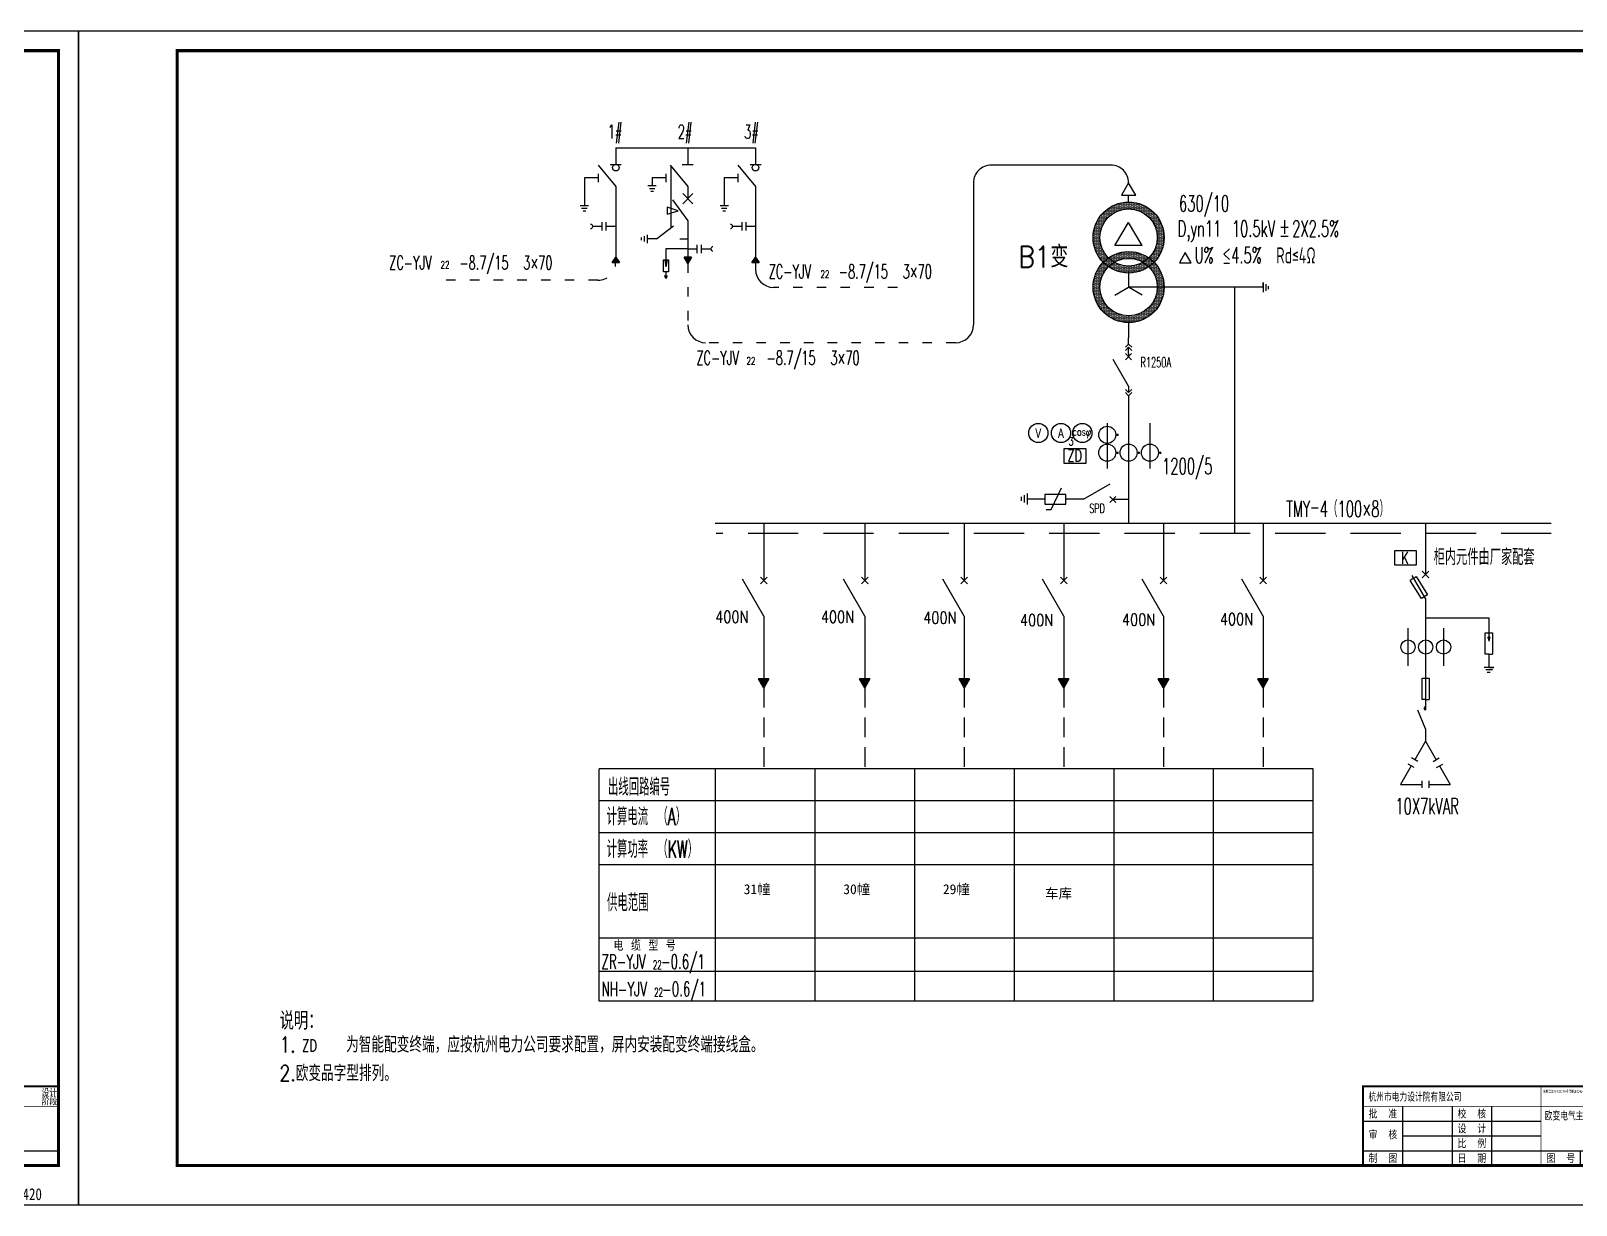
# Model space of a CAD drawing. Extents: x 1225 to 6895, y 909 to 1228.
# Drawn here: x 4153.1 to 4544, y 930.5 to 1227.5 of the extents above; entities that cross this region are included whole.
import ezdxf
from ezdxf.enums import TextEntityAlignment as Align

# ---------------------------------------------------------------- set-up
doc = ezdxf.new("R2010")
doc.units = 0
for name, pattern in [('ACAD_ISO03W100', [30, 12, -18]), ('DASHDOT', [25.4, 12.7, -6.35, 0, -6.35]), ('DASHDOTX2', [2, 1, -0.5, 0, -0.5]), ('DASHED', [19.05, 12.7, -6.35]), ('DASHED2', [0.375, 0.25, -0.125])]:
    doc.linetypes.add(name, pattern=pattern)
doc.layers.get('0').update_dxf_attribs({"linetype": 'CONTINUOUS'})
for name, color, linetype in [('1', 7, 'CONTINUOUS'), ('10KV__', 1, 'CONTINUOUS'), ('2', 6, 'DASHDOT'), ('3', 4, 'CONTINUOUS'), ('4', 7, 'CONTINUOUS'), ('__1', 1, 'CONTINUOUS'), ('_____1', 7, 'CONTINUOUS'), ('GESOFTDRAWFRAMETITLELAYER', 3, 'CONTINUOUS'), ('OUT-TITLE', 2, 'CONTINUOUS'), ('PUB_TITLE', 252, 'CONTINUOUS'), ('XZ', 4, 'DASHDOTX2')]:
    doc.layers.add(name, color=color, linetype=linetype)
doc.styles.add('___1', font='simfang.ttf', dxfattribs={"width": 0.8})
doc.styles.add('HZTXT', font='txt.shx', dxfattribs={"height": 1, "bigfont": 'hztxt.shx'})
doc.styles.get("Standard").update_dxf_attribs({"font": ''})
doc.styles.get('STANDARD').set_extended_font_data('SimSun')

# ---------------------------------------------------------------- blocks, each defined once
blk = doc.blocks.new('A3-420X297_____DWG')
at = {"layer": 'OUT-TITLE', "color": 5}
blk.add_lwpolyline([(0, 0), (0, 297), (420, 297), (420, 0)], close=True, dxfattribs=at)
at = {"layer": 'PUB_TITLE', "color": 4, "const_width": 0.8}
blk.add_lwpolyline([(25, 10), (25, 292), (415, 292), (415, 10)], close=True, dxfattribs=at)
at = {"layer": '_____1', "color": 1, "style": '___1', "width": 0.8}
blk.add_text('A3  297X420', height=3, dxfattribs=at).set_placement((392.82, 1.27))
blk = doc.blocks.new('____')
at = {"layer": 'GESOFTDRAWFRAMETITLELAYER', "color": 4}
for p, q in [((76.34, 20), (76.34, 15)), ((90, 0), (90, 20)), ((10, 15), (10, 0)), ((22.5, 15), (22.5, 0)), ((32.5, 15), (32.5, 0)), ((0, 11.25), (45, 11.25)), ((10, 7.5), (45, 7.5)), ((0, 3.75), (90, 3.75)), ((0, 0), (90, 0)), ((55, 0), (55, 3.75))]:
    blk.add_line(p, q, dxfattribs=at)
at = {"layer": 'GESOFTDRAWFRAMETITLELAYER', "const_width": 0.5}
blk.add_lwpolyline([(0, 0), (0, 20), (90, 20)], dxfattribs=at)
at = {"layer": 'GESOFTDRAWFRAMETITLELAYER', "color": 4, "const_width": 0.2}
for points in [[(45, 20), (45, 0)], [(0, 15), (90, 15)]]:
    blk.add_lwpolyline(points, dxfattribs=at)
at = {"width": 0.7, "flags": 1}
for tag, p in [('设计单位', (1.36, 16.41)), ('设计阶段', (77.18, 16.35)), ('比例', (33, 4.6)), ('日期', (33, 0.85)), ('图号', (55.99, 0.85))]:
    blk.add_attdef(tag, p, '', height=2, dxfattribs=at)
for tag, p in [('工程名称_001', (45.47, 19.23)), ('图纸名称_001', (46.15, 13.98))]:
    blk.add_attdef(tag, text='', height=2, dxfattribs=at).set_placement(p, align=Align.TOP_LEFT)
at = {"flags": 1}
for tag, p in [('审批', (11.15, 11.92)), ('校核', (33.11, 11.91)), ('审核', (11.08, 8.1))]:
    blk.add_attdef(tag, p, '', height=2.5, dxfattribs=at)
at = {"layer": 'GESOFTDRAWFRAMETITLELAYER', "color": 3, "width": 0.8}
for s, height, oblique, p in [('设计', 1.8, 1, (87.65, 18.49)), ('阶段', 1.8, 1, (87.69, 16.34)), ('批', 2, 0.8, (2.5, 13.12)), ('准', 2, 0.8, (7.5, 13.12)), ('校', 2, 0.8, (25, 13.12)), ('核', 2, 1, (30, 13.12)), ('审', 2, 0.8, (2.5, 7.85)), ('核', 2, 0.8, (7.5, 7.85)), ('设', 2, 0.8, (25, 9.38)), ('计', 2, 0.8, (30, 9.38)), ('比', 2, 0.8, (25, 5.62)), ('例', 2, 0.8, (30, 5.62)), ('制', 2, 0.8, (2.5, 1.88)), ('图', 2, 0.8, (7.5, 1.88)), ('日', 2, 0.8, (25, 1.88)), ('期', 2, 0.8, (30, 1.88)), ('图', 2, 1, (47.5, 1.88)), ('号', 2, 1, (52.5, 1.88))]:
    blk.add_text(s, height=height, dxfattribs=dict(at, oblique=oblique)).set_placement(p, align=Align.MIDDLE_CENTER)
blk = doc.blocks.new('DA0D7A143DCD4A4DAE5F938F2D')
for name, p in [('A3-420X297_____DWG', (0, -297)), ('____', (325, -287))]:
    blk.add_blockref(name, p)
at = {"width": 0.7}
for tag, p in [('设计单位', (326.36, -270.59)), ('设计阶段', (402.18, -270.65)), ('比例', (358, -282.4)), ('日期', (358, -286.15)), ('图号', (380.99, -286.15))]:
    blk.add_attdef(tag, p, '', height=2, dxfattribs=at)
for tag, p in [('工程名称_001', (370.47, -267.77)), ('图纸名称_001', (371.15, -273.02))]:
    blk.add_attdef(tag, text='', height=2, dxfattribs=at).set_placement(p, align=Align.TOP_LEFT)
for tag, p in [('审批', (336.15, -275.08)), ('校核', (358.11, -275.09)), ('审核', (336.08, -278.9))]:
    blk.add_attdef(tag, p, '', height=2.5)
blk = doc.blocks.new('F2E1584ED75C4AF7ACE72E8D97')
for name, p in [('A3-420X297_____DWG', (0, -297)), ('____', (325, -287))]:
    blk.add_blockref(name, p)
at = {"width": 0.7}
for tag, p in [('设计单位', (326.36, -270.59)), ('设计阶段', (402.18, -270.65)), ('比例', (358, -282.4)), ('日期', (358, -286.15)), ('图号', (380.99, -286.15))]:
    blk.add_attdef(tag, p, '', height=2, dxfattribs=at)
for tag, p in [('工程名称_001', (370.47, -267.77)), ('图纸名称_001', (371.15, -273.02))]:
    blk.add_attdef(tag, text='', height=2, dxfattribs=at).set_placement(p, align=Align.TOP_LEFT)
for tag, p in [('审批', (336.15, -275.08)), ('校核', (358.11, -275.09)), ('审核', (336.08, -278.9))]:
    blk.add_attdef(tag, p, '', height=2.5)
blk = doc.blocks.new('*X48')
at = {"color": 0, "linetype": 'BYBLOCK'}
for p, q in [((261.76, 83.57), (261.83, 83.64)), ((261.76, 83.39), (261.97, 83.6)), ((261.88, 83.36), (261.76, 83.48)), ((261.76, 83.22), (261.91, 83.36)), ((261.93, 83.14), (261.76, 83.31)), ((261.79, 83.1), (261.76, 83.13)), ((262.06, 83.36), (261.77, 83.65)), ((261.83, 83.11), (262.08, 83.36)), ((262.08, 83.17), (261.88, 83.36)), ((261.91, 83.36), (262.11, 83.56)), ((262.24, 83.36), (262.01, 83.59)), ((262.06, 83.17), (262.26, 83.36)), ((262.22, 83.2), (262.06, 83.36)), ((262.08, 83.36), (262.25, 83.53)), ((262.41, 83.36), (262.24, 83.53)), ((262.36, 83.23), (262.24, 83.36)), ((262.26, 83.36), (262.39, 83.49)), ((262.29, 83.22), (262.44, 83.36)), ((262.51, 83.27), (262.41, 83.36)), ((262.44, 83.36), (262.53, 83.46)), ((262.59, 83.36), (262.48, 83.47)), ((262.52, 83.27), (262.61, 83.36)), ((262.65, 83.3), (262.59, 83.36)), ((262.61, 83.36), (262.67, 83.42)), ((262.77, 83.36), (262.72, 83.41)), ((262.75, 83.32), (262.79, 83.36)), ((262.79, 83.33), (262.77, 83.36)), ((262.79, 83.36), (262.82, 83.39))]:
    blk.add_line(p, q, dxfattribs=at)
blk = doc.blocks.new('SYMB1_M_68')
for p, q in [((0, 0), (0, -2)), ((0, -2), (-1, -1)), ((0, -3), (-1, -2)), ((1, -1), (0, -2)), ((1, -2), (0, -3)), ((0, -3), (0, -5))]:
    blk.add_line(p, q)
blk = doc.blocks.new('SYMB1_M_67')
for p, q in [((0, -2), (0, 0)), ((-1, -3), (0, -2)), ((-1, -4), (0, -3)), ((0, -2), (1, -3)), ((0, -5), (0, -3)), ((0, -3), (1, -4))]:
    blk.add_line(p, q)

msp = doc.modelspace()

# ---------------------------------------------------------------- hatches: boundary and pattern name
at = {"linetype": 'BYBLOCK'}
h = msp.add_hatch(dxfattribs=at)
h.set_pattern_fill('DOTS', color=256, scale=4.5, style=0)
h.set_pattern_definition([(0, (-5100.69867, 3422.7465), (0.140625, 0.28125), [0, -0.28125])])
h.paths.add_polyline_path([(4421.784, 1175.266, 0.1955439), (4424.333, 1168.997, -0.0480617), (4425.648, 1170.11, -0.1998597), (4423.501, 1175.266, -1), (4438.032, 1175.266, -0.1998597), (4435.885, 1170.11, -0.0480617), (4437.2, 1168.997, 0.1955439), (4439.75, 1175.266, 1)])
h.paths.add_polyline_path([(4435.885, 1167.884, 0.0630563), (4434.439, 1168.997, -0.2713085), (4427.095, 1168.997, 0.0630563), (4425.648, 1167.884, 0.3127739)], flags=16)
h.paths.add_polyline_path([(4425.648, 1167.884, -0.0630563), (4427.095, 1168.997, -0.0630563), (4425.648, 1170.11, 0.0480617), (4424.333, 1168.997, 0.0480617)])
h.paths.add_polyline_path([(4437.2, 1168.997, 0.0480617), (4435.885, 1170.11, -0.0630563), (4434.439, 1168.997, -0.0630563), (4435.885, 1167.884, 0.0480617)])
h.paths.add_polyline_path([(4434.439, 1168.997, 0.0630563), (4435.885, 1170.11, 0.3127739), (4425.648, 1170.11, 0.0630563), (4427.095, 1168.997, -0.2713085)], flags=16)
h.paths.add_polyline_path([(4425.648, 1167.884, -0.0480617), (4424.333, 1168.997, 0.1955439), (4421.784, 1162.728, 1), (4439.75, 1162.728, 0.1955439), (4437.2, 1168.997, -0.0480617), (4435.885, 1167.884, -0.1998597), (4438.032, 1162.728, -1), (4423.501, 1162.728, -0.1998597)])
at = {"ltscale": 500}
msp.add_hatch(color=0, dxfattribs=at).paths.add_polyline_path([(4314.023, 1169.628), (4313.429, 1169.628), (4313.726, 1167.821)])
at = {"layer": '1', "linetype": 'CONTINUOUS', "ltscale": 10}
h = msp.add_hatch(dxfattribs=at)
h.set_pattern_fill('ANSI37', color=0, scale=1.62, angle=180, style=0)
h.set_pattern_definition([(219.80557, (4247.7524, 1082.91768), (0.08591347, -0.07159456), []), (320.19443, (4247.7524, 1082.91768), (0.08591347, 0.07159456), [])])
h.paths.add_polyline_path([(4301.939, 1168.957), (4301.028, 1170.272), (4300.117, 1168.957)])
h = msp.add_hatch(dxfattribs=at)
h.set_pattern_fill('ANSI37', color=0, scale=1.44, style=0)
h.set_pattern_definition([(45, (5363.03043, 939.7946), (-0.12727922, 0.12727922), []), (135, (5363.03043, 939.7946), (-0.12727922, -0.12727922), [])])
h.paths.add_polyline_path([(4318.363, 1170.272), (4319.263, 1168.713), (4320.163, 1170.272)])
h = msp.add_hatch(dxfattribs=at)
h.set_pattern_fill('ANSI37', color=0, scale=1.62, angle=180, style=0)
h.set_pattern_definition([(219.80557, (4283.13284, 1082.91768), (0.08591347, -0.07159456), []), (320.19443, (4283.13284, 1082.91768), (0.08591347, 0.07159456), [])])
h.paths.add_polyline_path([(4337.32, 1168.957), (4336.409, 1170.272), (4335.497, 1168.957)])
h = msp.add_hatch(dxfattribs=at)
h.set_pattern_fill('ANSI37', color=256, scale=2.106, angle=180, style=0)
h.set_pattern_definition([(225, (-2254.68142, 2887.76295), (0.18614586, -0.18614586), []), (315, (-2254.68142, 2887.76295), (0.18614586, 0.18614586), [])])
h.paths.add_polyline_path([(4337.148, 1063.628), (4338.465, 1061.348), (4339.781, 1063.628)])
h = msp.add_hatch(dxfattribs=at)
h.set_pattern_fill('ANSI37', color=256, scale=2.106, angle=180, style=0)
h.set_pattern_definition([(225, (-2229.1416, 2887.76295), (0.18614586, -0.18614586), []), (315, (-2229.1416, 2887.76295), (0.18614586, 0.18614586), [])])
h.paths.add_polyline_path([(4362.688, 1063.628), (4364.004, 1061.348), (4365.321, 1063.628)])
h = msp.add_hatch(dxfattribs=at)
h.set_pattern_fill('ANSI37', color=256, scale=2.106, angle=180, style=0)
h.set_pattern_definition([(225, (-2203.9594, 2887.76295), (0.18614586, -0.18614586), []), (315, (-2203.9594, 2887.76295), (0.18614586, 0.18614586), [])])
h.paths.add_polyline_path([(4387.87, 1063.628), (4389.187, 1061.348), (4390.503, 1063.628)])
h = msp.add_hatch(dxfattribs=at)
h.set_pattern_fill('ANSI37', color=256, scale=2.106, angle=180, style=0)
h.set_pattern_definition([(225, (-2178.77722, 2887.76295), (0.18614586, -0.18614586), []), (315, (-2178.77722, 2887.76295), (0.18614586, 0.18614586), [])])
h.paths.add_polyline_path([(4413.053, 1063.628), (4414.369, 1061.348), (4415.685, 1063.628)])
h = msp.add_hatch(dxfattribs=at)
h.set_pattern_fill('ANSI37', color=256, scale=2.106, angle=180, style=0)
h.set_pattern_definition([(225, (-2153.5594, 2887.76295), (0.18614586, -0.18614586), []), (315, (-2153.5594, 2887.76295), (0.18614586, 0.18614586), [])])
h.paths.add_polyline_path([(4438.27, 1063.628), (4439.587, 1061.348), (4440.903, 1063.628)])
h = msp.add_hatch(dxfattribs=at)
h.set_pattern_fill('ANSI37', color=256, scale=2.106, angle=180, style=0)
h.set_pattern_definition([(225, (-2128.37722, 2887.76295), (0.18614586, -0.18614586), []), (315, (-2128.37722, 2887.76295), (0.18614586, 0.18614586), [])])
h.paths.add_polyline_path([(4463.453, 1063.628), (4464.769, 1061.348), (4466.085, 1063.628)])

# ---------------------------------------------------------------- linework, layer by layer
at = {"color": 0}
for p, q in [((4317.258, 1174.924), (4319.263, 1174.924)), ((4313.726, 1172.391), (4313.726, 1169.628))]:
    msp.add_line(p, q, dxfattribs=at)
at = {"color": 0, "ltscale": 500}
for p, q in [((4313.429, 1169.628), (4313.726, 1167.821)), ((4314.023, 1169.628), (4313.726, 1167.821)), ((4314.159, 1165.487), (4313.294, 1165.487)), ((4313.999, 1165.165), (4313.454, 1165.165)), ((4313.892, 1164.927), (4313.575, 1164.927)), ((4313.726, 1166.595), (4313.726, 1165.487))]:
    msp.add_line(p, q, dxfattribs=at)
at = {"linetype": 'BYBLOCK'}
for p, q in [((4445.041, 1171.507), (4443.621, 1168.888)), ((4443.621, 1168.888), (4446.57, 1168.888)), ((4446.57, 1168.888), (4445.041, 1171.507)), ((4425.367, 1128.267), (4425.367, 1116.814)), ((4436.167, 1128.267), (4436.167, 1116.814)), ((4427.527, 1125.362), (4428.218, 1125.362)), ((4427.836, 1125.588), (4427.836, 1125.075)), ((4427.996, 1125.588), (4427.996, 1125.075)), ((4427.527, 1120.847), (4428.218, 1120.847)), ((4427.836, 1121.072), (4427.836, 1120.56)), ((4427.996, 1121.072), (4427.996, 1120.56)), ((4432.927, 1120.847), (4433.618, 1120.847)), ((4433.236, 1121.072), (4433.236, 1120.56)), ((4433.396, 1121.072), (4433.396, 1120.56)), ((4438.327, 1120.847), (4439.018, 1120.847)), ((4438.636, 1121.072), (4438.636, 1120.56)), ((4438.796, 1121.072), (4438.796, 1120.56)), ((4338.465, 1103.045), (4338.465, 1088.502)), ((4364.004, 1103.045), (4364.004, 1088.502)), ((4389.187, 1103.045), (4389.187, 1088.502)), ((4414.369, 1103.045), (4414.369, 1088.502)), ((4439.587, 1103.045), (4439.587, 1088.502)), ((4464.769, 1103.045), (4464.769, 1088.502)), ((4505.852, 1083.936), (4505.852, 1055.824)), ((4338.465, 1079.502), (4338.465, 1063.628)), ((4364.004, 1079.502), (4364.004, 1063.628)), ((4389.187, 1079.502), (4389.187, 1063.628)), ((4414.369, 1079.502), (4414.369, 1063.628)), ((4439.587, 1079.502), (4439.587, 1063.628)), ((4464.769, 1079.502), (4464.769, 1063.628)), ((4505.852, 1079.09), (4517.244, 1079.09)), ((4517.244, 1079.09), (4521.898, 1079.09)), ((4521.898, 1079.09), (4521.898, 1073.139)), ((4501.439, 1076.437), (4501.439, 1066.893)), ((4510.439, 1076.437), (4510.439, 1066.893)), ((4521.919, 1074.18), (4521.659, 1074.18)), ((4521.659, 1074.18), (4521.898, 1073.139)), ((4521.919, 1074.18), (4521.659, 1074.18)), ((4522.158, 1074.18), (4521.898, 1073.139)), ((4522.158, 1074.18), (4521.898, 1074.18)), ((4521.898, 1069.85), (4521.898, 1066.539)), ((4505.852, 1047.854), (4503.152, 1043.178)), ((4505.852, 1050.953), (4505.852, 1047.854)), ((4505.852, 1047.854), (4508.552, 1043.178)), ((4296.802, 982.077), (4296.802, 1040.893)), ((4477.475, 1040.893), (4296.802, 1040.893)), ((4326.275, 982.077), (4326.275, 1040.893)), ((4351.475, 982.077), (4351.475, 1040.893)), ((4376.675, 982.077), (4376.675, 1040.893)), ((4401.875, 982.077), (4401.875, 1040.893)), ((4427.075, 982.077), (4427.075, 1040.893)), ((4452.275, 982.077), (4452.275, 1040.893)), ((4477.475, 982.077), (4477.475, 1040.893)), ((4502.252, 1041.619), (4499.552, 1036.942)), ((4509.452, 1041.619), (4512.152, 1036.942)), ((4499.552, 1036.942), (4504.952, 1036.942)), ((4506.752, 1036.942), (4512.152, 1036.942)), ((4477.475, 1032.793), (4296.802, 1032.793)), ((4477.475, 1024.693), (4296.802, 1024.693)), ((4477.475, 1016.593), (4296.802, 1016.593)), ((4477.475, 998.069), (4296.802, 998.069)), ((4477.475, 989.647), (4296.802, 989.647)), ((4477.475, 982.077), (4296.802, 982.077))]:
    msp.add_line(p, q, dxfattribs=at)
at = {"color": 0, "ltscale": 500}
for points in [[(4316.839, 1181.992), (4314.079, 1182.919), (4314.079, 1181.168)], [(4313.109, 1169.628), (4314.344, 1169.628), (4314.344, 1166.595), (4313.109, 1166.595)]]:
    msp.add_lwpolyline(points, close=True, dxfattribs=at)
at = {"linetype": 'BYBLOCK'}
for points in [[(4414.492, 1121.926), (4419.906, 1121.926), (4419.906, 1118.139), (4414.492, 1118.139)], [(4498.112, 1096.136), (4503.527, 1096.136), (4503.527, 1092.348), (4498.112, 1092.348)]]:
    msp.add_lwpolyline(points, close=True, dxfattribs=at)
for centre, radius in [((4430.767, 1175.266), 8.983), ((4430.767, 1175.266), 7.265), ((4430.767, 1162.728), 8.983), ((4430.767, 1162.728), 7.265), ((4407.929, 1125.822), 2.43), ((4413.665, 1125.822), 2.43), ((4419.069, 1125.822), 2.43), ((4425.367, 1125.362), 2.16), ((4425.367, 1120.847), 2.16), ((4430.767, 1120.847), 2.16), ((4436.167, 1120.847), 2.16), ((4501.439, 1071.665), 1.8), ((4505.939, 1071.665), 1.8), ((4510.439, 1071.665), 1.8)]:
    msp.add_circle(centre, radius, dxfattribs=at)
at = {"layer": '1', "color": 0, "linetype": 'CONTINUOUS', "ltscale": 10}
for p, q in [((4314.991, 1193.29), (4315.002, 1177.771)), ((4296.582, 1190.342), (4293.099, 1190.342)), ((4293.099, 1190.342), (4293.099, 1183.374)), ((4296.582, 1191.387), (4296.582, 1189.297)), ((4309.18, 1188.395), (4311.27, 1188.395)), ((4313.708, 1190.341), (4310.225, 1190.341)), ((4310.225, 1190.341), (4310.225, 1188.395)), ((4313.708, 1191.386), (4313.708, 1189.295)), ((4331.955, 1190.342), (4328.472, 1190.342)), ((4328.472, 1190.342), (4328.472, 1183.374)), ((4331.955, 1191.387), (4331.955, 1189.297)), ((4301.035, 1188.199), (4301.028, 1170.272)), ((4309.528, 1187.698), (4310.921, 1187.698)), ((4309.876, 1187.001), (4310.573, 1187.001)), ((4319.263, 1188.199), (4319.263, 1185.074)), ((4336.409, 1188.199), (4336.409, 1170.272)), ((4292.054, 1183.374), (4294.144, 1183.374)), ((4292.402, 1182.678), (4293.795, 1182.678)), ((4292.75, 1181.981), (4293.447, 1181.981)), ((4327.427, 1183.374), (4329.517, 1183.374)), ((4327.775, 1182.678), (4329.169, 1182.678)), ((4328.123, 1181.981), (4328.82, 1181.981)), ((4297.596, 1178.078), (4295.203, 1178.078)), ((4297.596, 1177.033), (4297.596, 1179.123)), ((4298.642, 1177.033), (4298.642, 1179.123)), ((4301.035, 1178.078), (4298.642, 1178.078)), ((4311.337, 1174.922), (4315.607, 1178.241)), ((4319.263, 1179.5), (4319.263, 1170.272)), ((4332.97, 1178.078), (4330.576, 1178.078)), ((4332.97, 1177.033), (4332.97, 1179.123)), ((4334.015, 1177.033), (4334.015, 1179.123)), ((4336.409, 1178.078), (4334.015, 1178.078)), ((4307.471, 1175.271), (4307.471, 1174.574)), ((4308.259, 1175.619), (4308.259, 1174.226)), ((4308.955, 1175.968), (4308.955, 1173.877)), ((4311.337, 1174.922), (4308.955, 1174.922)), ((4321.657, 1171.346), (4321.657, 1173.436)), ((4322.702, 1171.346), (4322.702, 1173.436)), ((4301.028, 1170.272), (4300.117, 1168.957)), ((4300.117, 1168.957), (4301.028, 1170.272)), ((4301.939, 1168.957), (4300.117, 1168.957)), ((4300.117, 1168.957), (4301.939, 1168.957)), ((4301.939, 1168.957), (4301.028, 1170.272)), ((4301.028, 1170.272), (4301.939, 1168.957)), ((4319.263, 1172.391), (4313.726, 1172.391)), ((4319.263, 1168.713), (4318.363, 1170.272)), ((4319.263, 1172.391), (4321.657, 1172.391)), ((4322.702, 1172.391), (4325.095, 1172.391)), ((4335.497, 1168.957), (4336.409, 1170.272)), ((4336.409, 1170.272), (4335.497, 1168.957)), ((4337.32, 1168.957), (4335.497, 1168.957)), ((4335.497, 1168.957), (4337.32, 1168.957)), ((4336.409, 1170.272), (4337.32, 1168.957)), ((4337.32, 1168.957), (4336.409, 1170.272)), ((4336.409, 1168.957), (4336.409, 1167.157))]:
    msp.add_line(p, q, dxfattribs=at)
at = {"layer": '1', "linetype": 'DASHDOT', "ltscale": 10}
msp.add_line((4430.767, 1184.249), (4430.767, 1185.981), dxfattribs=at)
at = {"layer": '1', "linetype": 'CONTINUOUS', "ltscale": 10}
for p, q in [((4464.831, 1163.919), (4464.831, 1161.472)), ((4464.831, 1162.822), (4464.831, 1163.919)), ((4465.495, 1163.508), (4465.495, 1161.819)), ((4466.104, 1162.992), (4466.104, 1162.182)), ((4338.465, 1061.348), (4337.148, 1063.628)), ((4364.004, 1061.348), (4362.688, 1063.628)), ((4389.187, 1061.348), (4387.87, 1063.628)), ((4414.369, 1061.348), (4413.053, 1063.628)), ((4439.587, 1061.348), (4438.27, 1063.628)), ((4464.769, 1061.348), (4463.453, 1063.628)), ((4523.199, 1066.539), (4520.752, 1066.539)), ((4522.788, 1065.876), (4521.099, 1065.876)), ((4522.272, 1065.267), (4521.462, 1065.267)), ((4522.102, 1066.539), (4523.199, 1066.539))]:
    msp.add_line(p, q, dxfattribs=at)
at = {"layer": '1', "color": 0, "linetype": 'CONTINUOUS', "ltscale": 10}
for points in [[(4320.163, 1170.272), (4318.363, 1170.272)], [(4320.163, 1170.272), (4319.263, 1168.713)]]:
    msp.add_lwpolyline(points, dxfattribs=at)
at = {"layer": '1', "linetype": 'CONTINUOUS', "ltscale": 10}
for points in [[(4339.781, 1063.628), (4337.148, 1063.628)], [(4339.781, 1063.628), (4338.465, 1061.348)], [(4365.321, 1063.628), (4362.688, 1063.628)], [(4365.321, 1063.628), (4364.004, 1061.348)], [(4390.503, 1063.628), (4387.87, 1063.628)], [(4390.503, 1063.628), (4389.187, 1061.348)], [(4415.685, 1063.628), (4413.053, 1063.628)], [(4415.685, 1063.628), (4414.369, 1061.348)], [(4440.903, 1063.628), (4438.27, 1063.628)], [(4440.903, 1063.628), (4439.587, 1061.348)], [(4466.085, 1063.628), (4463.453, 1063.628)], [(4466.085, 1063.628), (4464.769, 1061.348)]]:
    msp.add_lwpolyline(points, dxfattribs=at)
at = {"layer": '1', "color": 0, "linetype": 'CONTINUOUS', "ltscale": 10}
for centre in [(4301.035, 1192.936), (4336.409, 1192.936)]:
    msp.add_circle(centre, 0.836, dxfattribs=at)
at = {"layer": '1', "linetype": 'DASHDOT', "ltscale": 10}
for centre, start, end in [((4396.028, 1189.081), 90, 179.77575), ((4426.267, 1189.081), 0.22425, 90)]:
    msp.add_arc(centre, 4.5, start, end, dxfattribs=at)
at = {"layer": '1', "color": 0, "linetype": 'CONTINUOUS', "ltscale": 10}
for centre, start, end in [((4294.669, 1178.078), 270, 90), ((4330.042, 1178.078), 270, 90), ((4325.629, 1172.391), 90, 270)]:
    msp.add_arc(centre, 0.534, start, end, dxfattribs=at)
at = {"layer": '10KV__', "color": 1, "linetype": 'BYBLOCK'}
for p, q in [((4301.035, 1197.911), (4336.409, 1197.911)), ((4301.035, 1197.911), (4301.035, 1193.772)), ((4319.263, 1197.911), (4319.263, 1193.772)), ((4336.409, 1197.911), (4336.409, 1193.772))]:
    msp.add_line(p, q, dxfattribs=at)
at = {"layer": '10KV__', "linetype": 'CONTINUOUS', "ltscale": 10}
for p, q in [((4430.767, 1153.775), (4430.767, 1149.924)), ((4430.767, 1133.631), (4430.767, 1103.045))]:
    msp.add_line(p, q, dxfattribs=at)
at = {"layer": '10KV__', "linetype": 'BYBLOCK'}
msp.add_line((4326.22, 1103.045), (4537.66, 1103.045), dxfattribs=at)
at = {"layer": '2', "color": 0, "linetype": 'BYBLOCK'}
for p, q in [((4296.557, 1193.536), (4301.035, 1188.199)), ((4299.642, 1193.772), (4302.429, 1193.772)), ((4299.642, 1193.772), (4302.429, 1193.772)), ((4314.784, 1193.536), (4319.263, 1188.199)), ((4317.869, 1193.772), (4320.656, 1193.772)), ((4331.93, 1193.536), (4336.409, 1188.199)), ((4335.015, 1193.772), (4337.802, 1193.772)), ((4315.4, 1184.837), (4319.263, 1179.5)), ((4317.999, 1186.359), (4320.526, 1183.788)), ((4320.526, 1186.359), (4317.999, 1183.788))]:
    msp.add_line(p, q, dxfattribs=at)
at = {"layer": '2', "linetype": 'BYBLOCK', "ltscale": 10}
for p, q in [((4430.767, 1189.099), (4428.967, 1185.981)), ((4432.567, 1185.981), (4430.767, 1189.099)), ((4428.967, 1185.981), (4432.567, 1185.981)), ((4506.387, 1084.925), (4504.86, 1083.972))]:
    msp.add_line(p, q, dxfattribs=at)
at = {"layer": '2', "linetype": 'BYBLOCK'}
for p, q in [((4427.317, 1173.233), (4430.767, 1179.088)), ((4434.217, 1173.233), (4430.767, 1179.088)), ((4434.217, 1173.233), (4427.317, 1173.233)), ((4430.767, 1166.55), (4430.767, 1162.728)), ((4427.317, 1160.695), (4430.767, 1162.728)), ((4434.217, 1160.695), (4430.767, 1162.728)), ((4429.996, 1144.362), (4431.537, 1145.904)), ((4429.996, 1145.904), (4431.537, 1144.362)), ((4430.767, 1137.631), (4426.837, 1144.438)), ((4405.221, 1107.698), (4405.221, 1110.521)), ((4405.221, 1107.698), (4405.221, 1110.521)), ((4419.39, 1109.052), (4426.098, 1112.925)), ((4403.649, 1108.674), (4403.649, 1109.702)), ((4403.649, 1108.674), (4403.649, 1109.702)), ((4404.444, 1108.205), (4404.444, 1110.098)), ((4404.444, 1108.205), (4404.444, 1110.098)), ((4427.564, 1109.766), (4426.022, 1108.224)), ((4426.022, 1109.766), (4427.564, 1108.224)), ((4505.011, 1090.848), (4506.692, 1089.166)), ((4505.011, 1089.166), (4506.692, 1090.848)), ((4338.465, 1079.502), (4333.065, 1088.855)), ((4337.624, 1087.661), (4339.305, 1089.343)), ((4337.624, 1089.343), (4339.305, 1087.661)), ((4364.004, 1079.502), (4358.604, 1088.855)), ((4363.164, 1087.661), (4364.845, 1089.343)), ((4363.164, 1089.343), (4364.845, 1087.661)), ((4389.187, 1079.502), (4383.787, 1088.855)), ((4388.346, 1087.661), (4390.027, 1089.343)), ((4388.346, 1089.343), (4390.027, 1087.661)), ((4414.369, 1079.502), (4408.969, 1088.855)), ((4413.528, 1087.661), (4415.21, 1089.343)), ((4413.528, 1089.343), (4415.21, 1087.661)), ((4439.587, 1079.502), (4434.187, 1088.855)), ((4438.746, 1087.661), (4440.427, 1089.343)), ((4438.746, 1089.343), (4440.427, 1087.661)), ((4464.769, 1079.502), (4459.369, 1088.855)), ((4463.928, 1087.661), (4465.61, 1089.343)), ((4463.928, 1089.343), (4465.61, 1087.661)), ((4502.764, 1089.029), (4502.001, 1088.553)), ((4504.86, 1083.972), (4502.001, 1088.553)), ((4505.852, 1083.936), (4502.504, 1089.734)), ((4502.764, 1089.029), (4503.528, 1089.506)), ((4503.528, 1089.506), (4506.387, 1084.925)), ((4520.988, 1069.85), (4520.988, 1075.25)), ((4520.988, 1075.25), (4522.788, 1075.25)), ((4522.788, 1075.25), (4522.788, 1069.85)), ((4521.888, 1069.85), (4520.988, 1069.85)), ((4521.888, 1069.85), (4522.788, 1069.85)), ((4504.991, 1058.449), (4504.991, 1063.849)), ((4504.991, 1063.849), (4506.791, 1063.849)), ((4506.791, 1063.849), (4506.791, 1058.449)), ((4505.891, 1058.449), (4504.991, 1058.449)), ((4505.891, 1058.449), (4506.791, 1058.449)), ((4503.031, 1041.169), (4501.472, 1042.069)), ((4503.931, 1042.728), (4502.372, 1043.628)), ((4507.772, 1042.728), (4509.331, 1043.628)), ((4508.672, 1041.169), (4510.231, 1042.069)), ((4504.952, 1037.842), (4504.952, 1036.042)), ((4506.752, 1037.842), (4506.752, 1036.042))]:
    msp.add_line(p, q, dxfattribs=at)
msp.add_lwpolyline([(4414.92, 1107.798), (4414.92, 1110.306), (4409.582, 1110.306), (4409.582, 1107.798)], close=True, dxfattribs=at)
msp.add_lwpolyline([(4409.904, 1106.511), (4411.191, 1106.511), (4413.756, 1111.923)], dxfattribs=at)
at = {"layer": '3', "linetype": 'BYBLOCK'}
msp.add_line((4505.852, 1103.045), (4505.852, 1090.007), dxfattribs=at)
at = {"layer": '4', "linetype": 'DASHED', "ltscale": 10}
for p, q in [((4464.831, 1162.728), (4430.767, 1162.728)), ((4457.599, 1100.387), (4457.599, 1162.728))]:
    msp.add_line(p, q, dxfattribs=at)
at = {"layer": '4', "linetype": 'BYBLOCK', "ltscale": 10}
for p, q in [((4409.582, 1109.109), (4405.221, 1109.109)), ((4419.39, 1109.052), (4414.92, 1109.052)), ((4430.767, 1108.995), (4426.793, 1108.995))]:
    msp.add_line(p, q, dxfattribs=at)
at = {"layer": '4', "linetype": 'DASHED'}
msp.add_line((4537.703, 1100.387), (4326.449, 1100.387), dxfattribs=at)
at = {"layer": '__1', "ltscale": 5}
for p, q in [((4426.267, 1193.581), (4396.028, 1193.581)), ((4391.528, 1189.099), (4391.528, 1153.153))]:
    msp.add_line(p, q, dxfattribs=at)
at = {"layer": '__1', "color": 1, "linetype": 'ACAD_ISO03W100', "ltscale": 0.2}
for p, q in [((4319.263, 1168.713), (4319.263, 1153.153)), ((4296.528, 1164.457), (4255.703, 1164.457)), ((4372.277, 1162.657), (4340.909, 1162.657)), ((4387.028, 1148.653), (4323.763, 1148.653))]:
    msp.add_line(p, q, dxfattribs=at)
at = {"layer": '__1', "linetype": 'DASHED2', "ltscale": 20}
for p, q in [((4338.465, 1061.348), (4338.465, 1040.893)), ((4364.004, 1061.348), (4364.004, 1040.893)), ((4389.187, 1061.348), (4389.187, 1040.893)), ((4414.369, 1061.348), (4414.369, 1040.893)), ((4439.587, 1061.348), (4439.587, 1040.893)), ((4464.769, 1061.348), (4464.769, 1040.893))]:
    msp.add_line(p, q, dxfattribs=at)
at = {"layer": '__1', "color": 0, "linetype": 'ACAD_ISO03W100', "ltscale": 0.2}
msp.add_arc((4296.528, 1168.957), 4.5, 270, 0, dxfattribs=at)
at = {"layer": '__1', "color": 0, "ltscale": 5}
msp.add_arc((4340.909, 1167.157), 4.5, 180, 270, dxfattribs=at)
at = {"layer": '__1', "color": 1, "ltscale": 0.2}
msp.add_arc((4323.763, 1153.153), 4.5, 180, 270, dxfattribs=at)
at = {"layer": '__1', "ltscale": 5}
msp.add_arc((4387.028, 1153.153), 4.5, 270, 0, dxfattribs=at)
at = {"layer": 'XZ', "color": 0, "ltscale": 10}
for p, q in [((4430.767, 1145.924), (4430.767, 1145.133)), ((4505.852, 1050.953), (4503.943, 1055.745))]:
    msp.add_line(p, q, dxfattribs=at)
msp.add_arc((4505.852, 1056.168), 0.344, 90, 270, dxfattribs=at)

# ---------------------------------------------------------------- block references
ref = msp.add_blockref('DA0D7A143DCD4A4DAE5F938F2D', (3745.084, 1227.526))
ref.add_attrib('图纸名称_001', '改接后线路路径图', (4116.027, 952.147), dxfattribs={"height": 2, "width": 0.7})
ref.add_attrib('图号', 'CS20230531160559771-6', (4126.074, 941.377), dxfattribs={"height": 2, "width": 0.7})
ref.add_attrib('设计单位', '杭州市电力设计院有限公司', (4071.447, 956.94), dxfattribs={"height": 2, "width": 0.7})
ref.add_attrib('设计阶段', '初设', (4147.267, 956.876), dxfattribs={"height": 2, "width": 0.7})
ref.add_attrib('工程名称_001', '杭州滨江2023年10千伏联庄公寓一变、联庄公寓二变设备改造工程', (4115.52, 958.929), dxfattribs={"height": 0.7, "width": 0.7})
ref = msp.add_blockref('F2E1584ED75C4AF7ACE72E8D97', (4165.084, 1227.526))
ref.add_attrib('图纸名称_001', '欧变电气主接线图（630kVA）', (4536.027, 952.147), dxfattribs={"height": 2, "width": 0.7})
ref.add_attrib('图号', 'CS20230531160559771-7', (4546.074, 941.377), dxfattribs={"height": 2, "width": 0.7})
ref.add_attrib('设计单位', '杭州市电力设计院有限公司', (4491.447, 956.94), dxfattribs={"height": 2, "width": 0.7})
ref.add_attrib('设计阶段', '初步设计', (4567.267, 956.876), dxfattribs={"height": 2, "width": 0.7})
ref.add_attrib('工程名称_001', '杭州滨江2023年10千伏联庄公寓一变、联庄公寓二变设备改造工程', (4535.52, 958.929), dxfattribs={"height": 0.7, "width": 0.7})
at = {"linetype": 'BYBLOCK', "xscale": 0.9000000000232831, "yscale": 0.9000000000232831, "zscale": 0.9000000000232831, "rotation": 270}
msp.add_blockref('*X48', (4446.872, 1309.766), dxfattribs=at)
at = {"layer": '4', "xscale": 0.7999999998137355, "yscale": 0.7999999998137355, "zscale": 0.7999999998137355}
for name, p in [('SYMB1_M_67', (4430.767, 1149.924)), ('SYMB1_M_68', (4430.767, 1137.631))]:
    msp.add_blockref(name, p, dxfattribs=at)

# ---------------------------------------------------------------- texts
at = {"color": 1, "linetype": 'BYBLOCK', "style": 'HZTXT'}
for s, height, width, p in [('1#', 3.4992, 0.6, (4299.016, 1200.269)), ('2#', 3.4992, 0.6, (4316.71, 1200.269)), ('3#', 3.4992, 0.6, (4333.532, 1200.269)), ('ZC-YJV   -8.7/15  3×70', 3.4992, 0.6, (4243.73, 1167.146)), ('22', 1.8662, 0.7, (4256.726, 1167.442)), ('ZC-YJV   -8.7/15  3×70', 3.4992, 0.6, (4339.711, 1164.939)), ('22', 1.8662, 0.7, (4352.833, 1165.045)), ('ZC-YJV   -8.7/15  3×70', 3.4992, 0.6, (4321.438, 1143.069)), ('22', 1.8662, 0.7, (4334.119, 1143.123))]:
    msp.add_text(s, height=height, dxfattribs=dict(at, width=width)).set_placement(p)
at = {"linetype": 'BYBLOCK', "style": 'HZTXT'}
for s, height, width, p in [('630/10', 4.05, 0.6, (4443.508, 1181.851)), ('D,yn11', 4.05, 0.6, (4443.175, 1175.49)), ('10.5kV  2X2.5%', 4.05, 0.6, (4456.879, 1175.478)), ('+', 4.05, 0.6, (4468.841, 1176.157)), ('B1变', 5.4, 0.85, (4402.887, 1167.702)), ('U%%% ≤4.5%%%', 4.05, 0.6, (4447.473, 1168.769)), ('Rd≤4Ω', 4.05, 0.6, (4468.136, 1168.724)), ('-', 4.05, 0.6, (4468.841, 1173.881)), ('V', 2.43, 0.75, (4407.197, 1124.57)), ('A', 2.43, 0.75, (4412.932, 1124.57)), ('cosφ', 1.944, 0.75, (4416.585, 1125.159)), ('ZD', 3, 0.7, (4415.279, 1118.605)), ('1200/5', 4.05, 0.6, (4439.243, 1115.423)), ('TMY－4（100×8）', 4.05, 0.6, (4470.632, 1104.604)), ('K', 3, 0.7, (4499.725, 1092.731)), ('柜内元件由厂家配套', 4.05, 0.7, (4507.946, 1092.419)), ('出线回路编号', 4.374, 0.6, (4299.054, 1034.102)), ('10X7kVAR', 4.05, 0.6, (4498.246, 1029.396)), ('计算电流 （A）', 4.374, 0.6, (4298.719, 1026.604)), ('计算功率 （KW）', 4.374, 0.6, (4298.719, 1018.356)), ('供电范围 ', 4.374, 0.6, (4298.826, 1004.838)), ('电 缆 型 号', 2.7, 0.8, (4300.481, 994.855)), ('ZR-YJV  -0.6/1', 3.645, 0.6, (4297.436, 990.295)), ('22', 2.187, 0.6, (4310.42, 990.195)), ('NH-YJV  -0.6/1', 3.645, 0.6, (4297.436, 983.355)), ('22', 2.187, 0.6, (4310.749, 983.255)), ('说明：', 4.5, 0.8, (4216.033, 974.898)), ('1.    为智能配变终端，应按杭州电力公司要求配置，屏内安装配变终端接线盒。', 4, 0.8, (4215.952, 969.122)), ('ZD', 3, 0.7, (4221.71, 969.371)), ('2.欧变品字型排列。', 4, 0.8, (4215.965, 961.885))]:
    msp.add_text(s, height=height, dxfattribs=dict(at, width=width)).set_placement(p)
at = {"linetype": 'BYBLOCK', "char_height": 2.5, "width": 6.7464, "attachment_point": 1, "style": 'HZTXT'}
for s, insert in [('{\\fSimSun|b0|i0|c134|p2;31幢}', (4333.395, 1011.678)), ('{\\fSimSun|b0|i0|c134|p2;30幢}', (4358.595, 1011.678)), ('{\\fSimSun|b0|i0|c134|p2;29幢}', (4383.795, 1011.678)), ('{\\fSimSun|b0|i0|c134|p2;车库}', (4409.648, 1010.597))]:
    msp.add_mtext(s, dxfattribs=dict(at, insert=insert))
at = {"layer": '4', "linetype": 'DASHED', "ltscale": 10, "style": 'HZTXT'}
for s, height, width, p in [('R1250A', 2.5299, 0.6, (4433.761, 1142.447)), ('3', 2.024, 0.75, (4415.576, 1122.694)), ('SPD', 2.2999, 0.65, (4420.811, 1105.605))]:
    msp.add_text(s, height=height, dxfattribs=dict(at, width=width)).set_placement(p)
at = {"layer": '4', "color": 0, "linetype": 'BYBLOCK', "ltscale": 10, "style": 'HZTXT', "width": 0.8}
for p in [(4326.172, 1077.841), (4352.905, 1077.806), (4378.802, 1077.607), (4403.275, 1077.007), (4429.077, 1077.107), (4453.833, 1077.223)]:
    msp.add_text('400N ', height=3, dxfattribs=at).set_placement(p)

doc.saveas('drawing.dxf')
